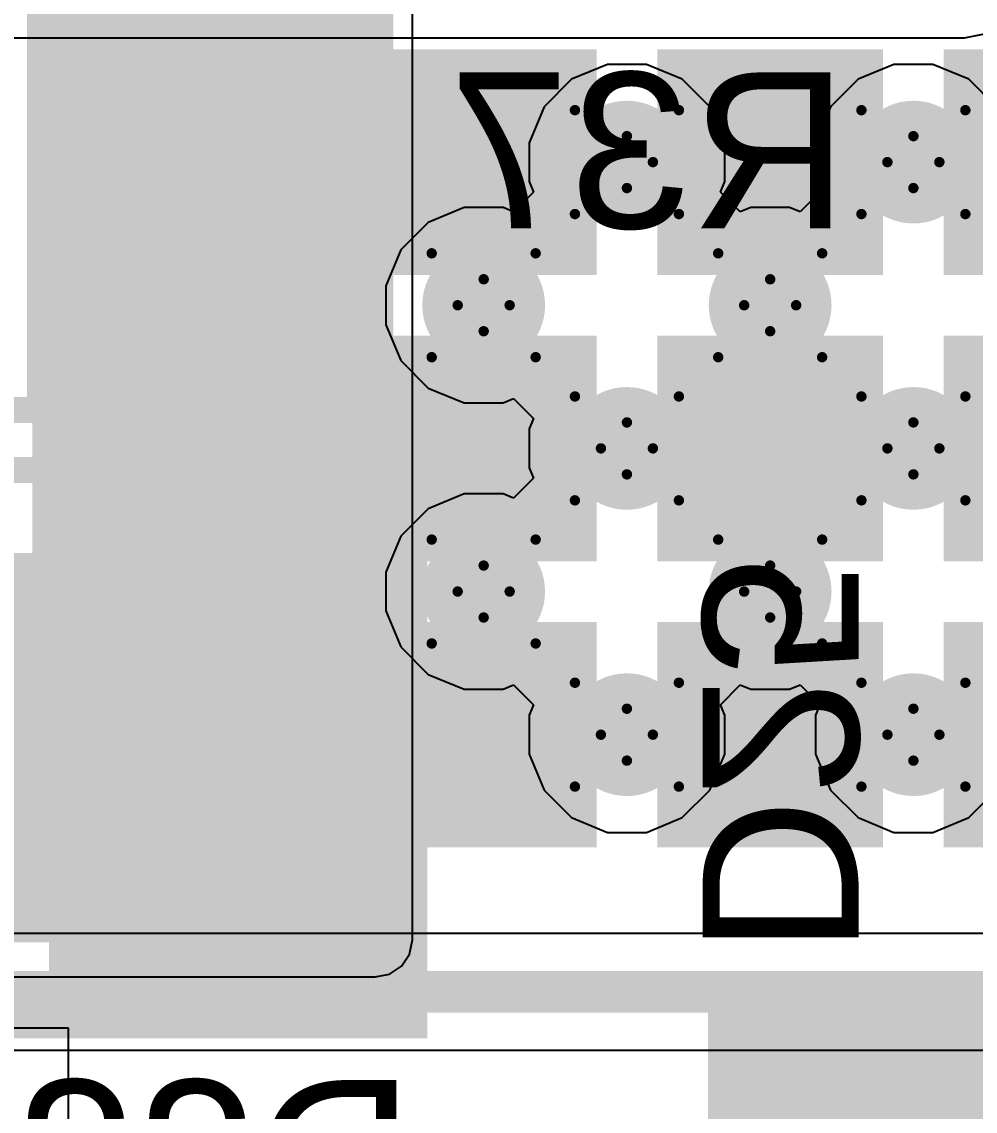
# Model space of a CAD drawing. Header units: inches. Extents: x -6 to 430, y 0 to 90.
# Drawn here: x 17.6 to 22.26, y 20.44 to 25.77 of the extents above; entities that cross this region are included whole.
import ezdxf

# ---------------------------------------------------------------- set-up
doc = ezdxf.new("R2010")
doc.units = ezdxf.units.IN
for name, color, linetype in [('Bottom Layer', 5, 'Continuous'), ('Bottom Overlay', 54, 'Continuous'), ('Bottom Paste', 16, 'Continuous'), ('Bottom Solder', 6, 'Continuous'), ('Drill Drawing', 1, 'Continuous'), ('Layer 1', 16, 'Continuous'), ('Layer 2', 76, 'Continuous'), ('Multi-Layer', 9, 'Continuous'), ('Pad Holes', 156, 'Continuous'), ('Top Layer', 1, 'Continuous'), ('Top Paste', 8, 'Continuous'), ('Top Solder', 216, 'Continuous')]:
    doc.layers.add(name, color=color, linetype=linetype)
doc.styles.add('Arial', font='', dxfattribs={"height": 0.2})
doc.styles.get('Arial').set_extended_font_data('Arial')

msp = doc.modelspace()

# ---------------------------------------------------------------- hatches: boundary and pattern name
at = {"layer": 'Bottom Layer'}
for points in [[(17.6498, 22.0644), (19.3262, 22.0644), (19.3262, 26.103), (17.6498, 26.103)], [(19.25, 23.9694), (17.726, 23.9694), (17.726, 25.7474), (19.25, 25.7474)], [(15.7448, 21.277), (19.3262, 21.277), (19.3262, 23.055), (15.7448, 23.055)], [(18.3852, 21.3668), (15.8852, 21.3668), (15.8852, 23.0668), (18.3852, 23.0668)]]:
    msp.add_hatch(color=5, dxfattribs=at).paths.add_polyline_path(points)
h = msp.add_hatch(color=5, dxfattribs=at)
edge = h.paths.add_edge_path()
edge.add_arc((20.556, 25.0802), 0.3, 0, 360)
h = msp.add_hatch(color=5, dxfattribs=at)
edge = h.paths.add_edge_path()
edge.add_arc((21.956, 25.0802), 0.3, 0, 360)
h = msp.add_hatch(color=5, dxfattribs=at)
edge = h.paths.add_edge_path()
edge.add_arc((19.856, 24.3802), 0.3, 0, 360)
h = msp.add_hatch(color=5, dxfattribs=at)
edge = h.paths.add_edge_path()
edge.add_arc((21.256, 24.3802), 0.3, 0, 360)
h = msp.add_hatch(color=5, dxfattribs=at)
edge = h.paths.add_edge_path()
edge.add_arc((20.556, 23.6802), 0.3, 0, 360)
h = msp.add_hatch(color=5, dxfattribs=at)
edge = h.paths.add_edge_path()
edge.add_arc((21.956, 23.6802), 0.3, 0, 360)
h = msp.add_hatch(color=5, dxfattribs=at)
edge = h.paths.add_edge_path()
edge.add_arc((19.856, 22.9802), 0.3, 0, 360)
h = msp.add_hatch(color=5, dxfattribs=at)
edge = h.paths.add_edge_path()
edge.add_arc((21.256, 22.9802), 0.3, 0, 360)
h = msp.add_hatch(color=5, dxfattribs=at)
edge = h.paths.add_edge_path()
edge.add_arc((20.556, 22.2802), 0.3, 0, 360)
h = msp.add_hatch(color=5, dxfattribs=at)
edge = h.paths.add_edge_path()
edge.add_arc((21.956, 22.2802), 0.3, 0, 360)
at = {"layer": 'Bottom Overlay'}
for points in [[(18.4352, 23.6387), (17.7312, 23.6387), (17.7312, 23.1408), (18.4352, 23.1408)], [(19.5802, 23.6387), (18.4132, 23.6387), (18.4132, 20.7951), (19.5802, 20.7951)], [(18.4352, 21.2928), (17.7312, 21.2928), (17.7312, 20.7949), (18.4352, 20.7949)], [(20.9523, 21.0296), (20.9523, 19.8626), (23.7959, 19.8626), (23.7959, 21.0296)]]:
    msp.add_hatch(color=54, dxfattribs=at).paths.add_polyline_path(points)
at = {"layer": 'Bottom Paste'}
for points in [[(19.25, 23.9694), (17.726, 23.9694), (17.726, 25.7474), (19.25, 25.7474)], [(18.3852, 21.3668), (15.8852, 21.3668), (15.8852, 23.0668), (18.3852, 23.0668)]]:
    msp.add_hatch(color=16, dxfattribs=at).paths.add_polyline_path(points)
at = {"layer": 'Bottom Solder'}
for points in [[(19.3516, 23.8678), (17.6244, 23.8678), (17.6244, 25.849), (19.3516, 25.849)], [(18.4868, 21.2652), (15.7836, 21.2652), (15.7836, 23.1684), (18.4868, 23.1684)]]:
    msp.add_hatch(color=6, dxfattribs=at).paths.add_polyline_path(points)
at = {"layer": 'Layer 1'}
h = msp.add_hatch(color=16, dxfattribs=at)
edge = h.paths.add_edge_path()
edge.add_arc((20.556, 25.0802), 0.3, 0, 360)
h = msp.add_hatch(color=16, dxfattribs=at)
edge = h.paths.add_edge_path()
edge.add_arc((21.956, 25.0802), 0.3, 0, 360)
h = msp.add_hatch(color=16, dxfattribs=at)
edge = h.paths.add_edge_path()
edge.add_arc((19.856, 24.3802), 0.3, 0, 360)
h = msp.add_hatch(color=16, dxfattribs=at)
edge = h.paths.add_edge_path()
edge.add_arc((21.256, 24.3802), 0.3, 0, 360)
h = msp.add_hatch(color=16, dxfattribs=at)
edge = h.paths.add_edge_path()
edge.add_arc((20.556, 23.6802), 0.3, 0, 360)
h = msp.add_hatch(color=16, dxfattribs=at)
edge = h.paths.add_edge_path()
edge.add_arc((21.956, 23.6802), 0.3, 0, 360)
h = msp.add_hatch(color=16, dxfattribs=at)
edge = h.paths.add_edge_path()
edge.add_arc((19.856, 22.9802), 0.3, 0, 360)
h = msp.add_hatch(color=16, dxfattribs=at)
edge = h.paths.add_edge_path()
edge.add_arc((21.256, 22.9802), 0.3, 0, 360)
h = msp.add_hatch(color=16, dxfattribs=at)
edge = h.paths.add_edge_path()
edge.add_arc((20.556, 22.2802), 0.3, 0, 360)
h = msp.add_hatch(color=16, dxfattribs=at)
edge = h.paths.add_edge_path()
edge.add_arc((21.956, 22.2802), 0.3, 0, 360)
at = {"layer": 'Layer 2'}
h = msp.add_hatch(color=76, dxfattribs=at)
edge = h.paths.add_edge_path()
edge.add_arc((20.556, 25.0802), 0.3, 0, 360)
h = msp.add_hatch(color=76, dxfattribs=at)
edge = h.paths.add_edge_path()
edge.add_arc((21.956, 25.0802), 0.3, 0, 360)
h = msp.add_hatch(color=76, dxfattribs=at)
edge = h.paths.add_edge_path()
edge.add_arc((19.856, 24.3802), 0.3, 0, 360)
h = msp.add_hatch(color=76, dxfattribs=at)
edge = h.paths.add_edge_path()
edge.add_arc((21.256, 24.3802), 0.3, 0, 360)
h = msp.add_hatch(color=76, dxfattribs=at)
edge = h.paths.add_edge_path()
edge.add_arc((20.556, 23.6802), 0.3, 0, 360)
h = msp.add_hatch(color=76, dxfattribs=at)
edge = h.paths.add_edge_path()
edge.add_arc((21.956, 23.6802), 0.3, 0, 360)
h = msp.add_hatch(color=76, dxfattribs=at)
edge = h.paths.add_edge_path()
edge.add_arc((19.856, 22.9802), 0.3, 0, 360)
h = msp.add_hatch(color=76, dxfattribs=at)
edge = h.paths.add_edge_path()
edge.add_arc((21.256, 22.9802), 0.3, 0, 360)
h = msp.add_hatch(color=76, dxfattribs=at)
edge = h.paths.add_edge_path()
edge.add_arc((20.556, 22.2802), 0.3, 0, 360)
h = msp.add_hatch(color=76, dxfattribs=at)
edge = h.paths.add_edge_path()
edge.add_arc((21.956, 22.2802), 0.3, 0, 360)
at = {"layer": 'Multi-Layer'}
h = msp.add_hatch(color=9, dxfattribs=at)
edge = h.paths.add_edge_path()
edge.add_arc((20.556, 25.0802), 0.3, 0, 360)
h = msp.add_hatch(color=9, dxfattribs=at)
edge = h.paths.add_edge_path()
edge.add_arc((21.956, 25.0802), 0.3, 0, 360)
h = msp.add_hatch(color=9, dxfattribs=at)
edge = h.paths.add_edge_path()
edge.add_arc((19.856, 24.3802), 0.3, 0, 360)
h = msp.add_hatch(color=9, dxfattribs=at)
edge = h.paths.add_edge_path()
edge.add_arc((21.256, 24.3802), 0.3, 0, 360)
h = msp.add_hatch(color=9, dxfattribs=at)
edge = h.paths.add_edge_path()
edge.add_arc((20.556, 23.6802), 0.3, 0, 360)
h = msp.add_hatch(color=9, dxfattribs=at)
edge = h.paths.add_edge_path()
edge.add_arc((21.956, 23.6802), 0.3, 0, 360)
h = msp.add_hatch(color=9, dxfattribs=at)
edge = h.paths.add_edge_path()
edge.add_arc((19.856, 22.9802), 0.3, 0, 360)
h = msp.add_hatch(color=9, dxfattribs=at)
edge = h.paths.add_edge_path()
edge.add_arc((21.256, 22.9802), 0.3, 0, 360)
h = msp.add_hatch(color=9, dxfattribs=at)
edge = h.paths.add_edge_path()
edge.add_arc((20.556, 22.2802), 0.3, 0, 360)
h = msp.add_hatch(color=9, dxfattribs=at)
edge = h.paths.add_edge_path()
edge.add_arc((21.956, 22.2802), 0.3, 0, 360)
at = {"layer": 'Pad Holes'}
h = msp.add_hatch(color=7, dxfattribs=at)
edge = h.paths.add_edge_path()
edge.add_arc((20.556, 25.0802), 0.15, 0, 360)
h = msp.add_hatch(color=7, dxfattribs=at)
edge = h.paths.add_edge_path()
edge.add_arc((21.956, 25.0802), 0.15, 0, 360)
h = msp.add_hatch(color=7, dxfattribs=at)
edge = h.paths.add_edge_path()
edge.add_arc((19.856, 24.3802), 0.15, 0, 360)
h = msp.add_hatch(color=7, dxfattribs=at)
edge = h.paths.add_edge_path()
edge.add_arc((21.256, 24.3802), 0.15, 0, 360)
h = msp.add_hatch(color=7, dxfattribs=at)
edge = h.paths.add_edge_path()
edge.add_arc((20.556, 23.6802), 0.15, 0, 360)
h = msp.add_hatch(color=7, dxfattribs=at)
edge = h.paths.add_edge_path()
edge.add_arc((21.956, 23.6802), 0.15, 0, 360)
h = msp.add_hatch(color=7, dxfattribs=at)
edge = h.paths.add_edge_path()
edge.add_arc((19.856, 22.9802), 0.15, 0, 360)
h = msp.add_hatch(color=7, dxfattribs=at)
edge = h.paths.add_edge_path()
edge.add_arc((21.256, 22.9802), 0.15, 0, 360)
h = msp.add_hatch(color=7, dxfattribs=at)
edge = h.paths.add_edge_path()
edge.add_arc((20.556, 22.2802), 0.15, 0, 360)
h = msp.add_hatch(color=7, dxfattribs=at)
edge = h.paths.add_edge_path()
edge.add_arc((21.956, 22.2802), 0.15, 0, 360)
at = {"layer": 'Top Layer'}
for points in [[(19.406, 24.6302), (19.406, 25.5302), (20.306, 25.5302), (20.306, 24.6302)], [(20.806, 24.6302), (20.806, 25.5302), (21.706, 25.5302), (21.706, 24.6302)], [(22.206, 24.6302), (22.206, 25.5302), (23.106, 25.5302), (23.106, 24.6302)], [(19.406, 23.2302), (19.406, 24.1302), (20.306, 24.1302), (20.306, 23.2302)], [(20.806, 23.2302), (20.806, 24.1302), (21.706, 24.1302), (21.706, 23.2302)], [(22.206, 23.2302), (22.206, 24.1302), (23.106, 24.1302), (23.106, 23.2302)], [(19.406, 21.8302), (19.406, 22.7302), (20.306, 22.7302), (20.306, 21.8302)], [(20.806, 21.8302), (20.806, 22.7302), (21.706, 22.7302), (21.706, 21.8302)], [(22.206, 21.8302), (22.206, 22.7302), (23.106, 22.7302), (23.106, 21.8302)]]:
    msp.add_hatch(color=1, dxfattribs=at).paths.add_polyline_path(points)
h = msp.add_hatch(color=1, dxfattribs=at)
edge = h.paths.add_edge_path()
edge.add_arc((20.556, 25.0802), 0.3, 0, 360)
h = msp.add_hatch(color=1, dxfattribs=at)
edge = h.paths.add_edge_path()
edge.add_arc((21.956, 25.0802), 0.3, 0, 360)
h = msp.add_hatch(color=1, dxfattribs=at)
edge = h.paths.add_edge_path()
edge.add_arc((19.856, 24.3802), 0.3, 0, 360)
h = msp.add_hatch(color=1, dxfattribs=at)
edge = h.paths.add_edge_path()
edge.add_arc((21.256, 24.3802), 0.3, 0, 360)
h = msp.add_hatch(color=1, dxfattribs=at)
edge = h.paths.add_edge_path()
edge.add_arc((20.556, 23.6802), 0.3, 0, 360)
h = msp.add_hatch(color=1, dxfattribs=at)
edge = h.paths.add_edge_path()
edge.add_arc((21.956, 23.6802), 0.3, 0, 360)
h = msp.add_hatch(color=1, dxfattribs=at)
edge = h.paths.add_edge_path()
edge.add_arc((19.856, 22.9802), 0.3, 0, 360)
h = msp.add_hatch(color=1, dxfattribs=at)
edge = h.paths.add_edge_path()
edge.add_arc((21.256, 22.9802), 0.3, 0, 360)
h = msp.add_hatch(color=1, dxfattribs=at)
edge = h.paths.add_edge_path()
edge.add_arc((20.556, 22.2802), 0.3, 0, 360)
h = msp.add_hatch(color=1, dxfattribs=at)
edge = h.paths.add_edge_path()
edge.add_arc((21.956, 22.2802), 0.3, 0, 360)
at = {"layer": 'Top Paste'}
for points in [[(19.406, 24.6302), (19.406, 25.5302), (20.306, 25.5302), (20.306, 24.6302)], [(20.806, 24.6302), (20.806, 25.5302), (21.706, 25.5302), (21.706, 24.6302)], [(22.206, 24.6302), (22.206, 25.5302), (23.106, 25.5302), (23.106, 24.6302)], [(19.406, 23.2302), (19.406, 24.1302), (20.306, 24.1302), (20.306, 23.2302)], [(20.806, 23.2302), (20.806, 24.1302), (21.706, 24.1302), (21.706, 23.2302)], [(22.206, 23.2302), (22.206, 24.1302), (23.106, 24.1302), (23.106, 23.2302)], [(19.406, 21.8302), (19.406, 22.7302), (20.306, 22.7302), (20.306, 21.8302)], [(20.806, 21.8302), (20.806, 22.7302), (21.706, 22.7302), (21.706, 21.8302)], [(22.206, 21.8302), (22.206, 22.7302), (23.106, 22.7302), (23.106, 21.8302)]]:
    msp.add_hatch(color=8, dxfattribs=at).paths.add_polyline_path(points)
at = {"layer": 'Top Solder'}
for points in [[(19.3044, 24.5286), (19.3044, 25.6318), (20.4076, 25.6318), (20.4076, 24.5286)], [(20.7044, 24.5286), (20.7044, 25.6318), (21.8076, 25.6318), (21.8076, 24.5286)], [(22.1044, 24.5286), (22.1044, 25.6318), (23.2076, 25.6318), (23.2076, 24.5286)], [(19.3044, 23.1286), (19.3044, 24.2318), (20.4076, 24.2318), (20.4076, 23.1286)], [(20.7044, 23.1286), (20.7044, 24.2318), (21.8076, 24.2318), (21.8076, 23.1286)], [(22.1044, 23.1286), (22.1044, 24.2318), (23.2076, 24.2318), (23.2076, 23.1286)], [(19.3044, 21.7286), (19.3044, 22.8318), (20.4076, 22.8318), (20.4076, 21.7286)], [(20.7044, 21.7286), (20.7044, 22.8318), (21.8076, 22.8318), (21.8076, 21.7286)], [(22.1044, 21.7286), (22.1044, 22.8318), (23.2076, 22.8318), (23.2076, 21.7286)]]:
    msp.add_hatch(color=216, dxfattribs=at).paths.add_polyline_path(points)

# ---------------------------------------------------------------- linework, layer by layer
at = {"layer": 'Bottom Layer'}
for p, q in [((19.5075, 23.055), (19.5075, 26.103)), ((19.5075, 21.277), (19.5075, 23.055)), ((19.4937, 21.2076), (19.5075, 21.277)), ((19.4544, 21.1488), (19.4937, 21.2076)), ((19.3262, 21.0957), (19.3956, 21.1095)), ((19.3956, 21.1095), (19.4544, 21.1488)), ((15.7448, 21.0957), (19.3262, 21.0957))]:
    msp.add_line(p, q, dxfattribs=at)
msp.add_lwpolyline([(17.98, 26.0268, 0.2032, 0.2032, 0), (18.5388, 25.468, 0.2032, 0.2032, 0)], format="xyseb", dxfattribs=at)
msp.add_lwpolyline([(18.488, 25.468, 0.1016, 0.1016, 1), (18.5896, 25.468, 0.1016, 0.1016, 1)], format="xyseb", close=True, dxfattribs=at)
at = {"layer": 'Bottom Overlay'}
for points in [[(19.3516, 23.8678, 0.127, 0.127, 0), (19.3516, 25.849, 0.127, 0.127, 0)], [(15.0844, 23.8678, 0.127, 0.127, 0), (19.3516, 23.8678, 0.127, 0.127, 0)], [(13.074, 23.5745, 0.127, 0.127, 0), (17.7933, 23.5745, 0.127, 0.127, 0)], [(13.074, 20.8591, 0.127, 0.127, 0), (17.7933, 20.8591, 0.127, 0.127, 0)]]:
    msp.add_lwpolyline(points, format="xyseb", dxfattribs=at)
for points in [[(19.3198, 23.8678, 0.0635, 0.0635, 1), (19.3833, 23.8678, 0.0635, 0.0635, 1)], [(19.3198, 23.8678, 0.0635, 0.0635, 1), (19.3833, 23.8678, 0.0635, 0.0635, 1)], [(17.7616, 23.5745, 0.0635, 0.0635, 1), (17.8251, 23.5745, 0.0635, 0.0635, 1)], [(17.7616, 20.8591, 0.0635, 0.0635, 1), (17.8251, 20.8591, 0.0635, 0.0635, 1)]]:
    msp.add_lwpolyline(points, format="xyseb", close=True, dxfattribs=at)
at = {"layer": 'Drill Drawing'}
for points in [[(20.302, 25.3342, 0.0508, 0.0508, 0), (20.556, 25.2072, 0.0508, 0.0508, 0)], [(20.302, 25.3342, 0.0508, 0.0508, 0), (20.429, 25.0802, 0.0508, 0.0508, 0)], [(20.556, 25.2072, 0.0508, 0.0508, 0), (20.81, 25.3342, 0.0508, 0.0508, 0)], [(20.683, 25.0802, 0.0508, 0.0508, 0), (20.81, 25.3342, 0.0508, 0.0508, 0)], [(21.702, 25.3342, 0.0508, 0.0508, 0), (21.956, 25.2072, 0.0508, 0.0508, 0)], [(21.702, 25.3342, 0.0508, 0.0508, 0), (21.829, 25.0802, 0.0508, 0.0508, 0)], [(21.956, 25.2072, 0.0508, 0.0508, 0), (22.21, 25.3342, 0.0508, 0.0508, 0)], [(22.083, 25.0802, 0.0508, 0.0508, 0), (22.21, 25.3342, 0.0508, 0.0508, 0)], [(20.302, 24.8262, 0.0508, 0.0508, 0), (20.429, 25.0802, 0.0508, 0.0508, 0)], [(20.683, 25.0802, 0.0508, 0.0508, 0), (20.81, 24.8262, 0.0508, 0.0508, 0)], [(21.702, 24.8262, 0.0508, 0.0508, 0), (21.829, 25.0802, 0.0508, 0.0508, 0)], [(22.083, 25.0802, 0.0508, 0.0508, 0), (22.21, 24.8262, 0.0508, 0.0508, 0)], [(20.302, 24.8262, 0.0508, 0.0508, 0), (20.556, 24.9532, 0.0508, 0.0508, 0)], [(20.556, 24.9532, 0.0508, 0.0508, 0), (20.81, 24.8262, 0.0508, 0.0508, 0)], [(21.702, 24.8262, 0.0508, 0.0508, 0), (21.956, 24.9532, 0.0508, 0.0508, 0)], [(21.956, 24.9532, 0.0508, 0.0508, 0), (22.21, 24.8262, 0.0508, 0.0508, 0)], [(19.602, 24.6342, 0.0508, 0.0508, 0), (19.856, 24.5072, 0.0508, 0.0508, 0)], [(19.602, 24.6342, 0.0508, 0.0508, 0), (19.729, 24.3802, 0.0508, 0.0508, 0)], [(19.856, 24.5072, 0.0508, 0.0508, 0), (20.11, 24.6342, 0.0508, 0.0508, 0)], [(19.983, 24.3802, 0.0508, 0.0508, 0), (20.11, 24.6342, 0.0508, 0.0508, 0)], [(21.002, 24.6342, 0.0508, 0.0508, 0), (21.256, 24.5072, 0.0508, 0.0508, 0)], [(21.002, 24.6342, 0.0508, 0.0508, 0), (21.129, 24.3802, 0.0508, 0.0508, 0)], [(21.256, 24.5072, 0.0508, 0.0508, 0), (21.51, 24.6342, 0.0508, 0.0508, 0)], [(21.383, 24.3802, 0.0508, 0.0508, 0), (21.51, 24.6342, 0.0508, 0.0508, 0)], [(19.602, 24.1262, 0.0508, 0.0508, 0), (19.729, 24.3802, 0.0508, 0.0508, 0)], [(19.983, 24.3802, 0.0508, 0.0508, 0), (20.11, 24.1262, 0.0508, 0.0508, 0)], [(21.002, 24.1262, 0.0508, 0.0508, 0), (21.129, 24.3802, 0.0508, 0.0508, 0)], [(21.383, 24.3802, 0.0508, 0.0508, 0), (21.51, 24.1262, 0.0508, 0.0508, 0)], [(19.602, 24.1262, 0.0508, 0.0508, 0), (19.856, 24.2532, 0.0508, 0.0508, 0)], [(19.856, 24.2532, 0.0508, 0.0508, 0), (20.11, 24.1262, 0.0508, 0.0508, 0)], [(21.002, 24.1262, 0.0508, 0.0508, 0), (21.256, 24.2532, 0.0508, 0.0508, 0)], [(21.256, 24.2532, 0.0508, 0.0508, 0), (21.51, 24.1262, 0.0508, 0.0508, 0)], [(20.302, 23.9342, 0.0508, 0.0508, 0), (20.556, 23.8072, 0.0508, 0.0508, 0)], [(20.302, 23.9342, 0.0508, 0.0508, 0), (20.429, 23.6802, 0.0508, 0.0508, 0)], [(20.556, 23.8072, 0.0508, 0.0508, 0), (20.81, 23.9342, 0.0508, 0.0508, 0)], [(20.683, 23.6802, 0.0508, 0.0508, 0), (20.81, 23.9342, 0.0508, 0.0508, 0)], [(21.702, 23.9342, 0.0508, 0.0508, 0), (21.956, 23.8072, 0.0508, 0.0508, 0)], [(21.702, 23.9342, 0.0508, 0.0508, 0), (21.829, 23.6802, 0.0508, 0.0508, 0)], [(21.956, 23.8072, 0.0508, 0.0508, 0), (22.21, 23.9342, 0.0508, 0.0508, 0)], [(22.083, 23.6802, 0.0508, 0.0508, 0), (22.21, 23.9342, 0.0508, 0.0508, 0)], [(20.302, 23.4262, 0.0508, 0.0508, 0), (20.429, 23.6802, 0.0508, 0.0508, 0)], [(20.683, 23.6802, 0.0508, 0.0508, 0), (20.81, 23.4262, 0.0508, 0.0508, 0)], [(21.702, 23.4262, 0.0508, 0.0508, 0), (21.829, 23.6802, 0.0508, 0.0508, 0)], [(22.083, 23.6802, 0.0508, 0.0508, 0), (22.21, 23.4262, 0.0508, 0.0508, 0)], [(20.302, 23.4262, 0.0508, 0.0508, 0), (20.556, 23.5532, 0.0508, 0.0508, 0)], [(20.556, 23.5532, 0.0508, 0.0508, 0), (20.81, 23.4262, 0.0508, 0.0508, 0)], [(21.702, 23.4262, 0.0508, 0.0508, 0), (21.956, 23.5532, 0.0508, 0.0508, 0)], [(21.956, 23.5532, 0.0508, 0.0508, 0), (22.21, 23.4262, 0.0508, 0.0508, 0)], [(19.602, 23.2342, 0.0508, 0.0508, 0), (19.856, 23.1072, 0.0508, 0.0508, 0)], [(19.602, 23.2342, 0.0508, 0.0508, 0), (19.729, 22.9802, 0.0508, 0.0508, 0)], [(19.856, 23.1072, 0.0508, 0.0508, 0), (20.11, 23.2342, 0.0508, 0.0508, 0)], [(19.983, 22.9802, 0.0508, 0.0508, 0), (20.11, 23.2342, 0.0508, 0.0508, 0)], [(21.002, 23.2342, 0.0508, 0.0508, 0), (21.256, 23.1072, 0.0508, 0.0508, 0)], [(21.002, 23.2342, 0.0508, 0.0508, 0), (21.129, 22.9802, 0.0508, 0.0508, 0)], [(21.256, 23.1072, 0.0508, 0.0508, 0), (21.51, 23.2342, 0.0508, 0.0508, 0)], [(21.383, 22.9802, 0.0508, 0.0508, 0), (21.51, 23.2342, 0.0508, 0.0508, 0)], [(19.602, 22.7262, 0.0508, 0.0508, 0), (19.729, 22.9802, 0.0508, 0.0508, 0)], [(19.983, 22.9802, 0.0508, 0.0508, 0), (20.11, 22.7262, 0.0508, 0.0508, 0)], [(21.002, 22.7262, 0.0508, 0.0508, 0), (21.129, 22.9802, 0.0508, 0.0508, 0)], [(21.383, 22.9802, 0.0508, 0.0508, 0), (21.51, 22.7262, 0.0508, 0.0508, 0)], [(19.602, 22.7262, 0.0508, 0.0508, 0), (19.856, 22.8532, 0.0508, 0.0508, 0)], [(19.856, 22.8532, 0.0508, 0.0508, 0), (20.11, 22.7262, 0.0508, 0.0508, 0)], [(21.002, 22.7262, 0.0508, 0.0508, 0), (21.256, 22.8532, 0.0508, 0.0508, 0)], [(21.256, 22.8532, 0.0508, 0.0508, 0), (21.51, 22.7262, 0.0508, 0.0508, 0)], [(20.302, 22.5342, 0.0508, 0.0508, 0), (20.556, 22.4072, 0.0508, 0.0508, 0)], [(20.302, 22.5342, 0.0508, 0.0508, 0), (20.429, 22.2802, 0.0508, 0.0508, 0)], [(20.556, 22.4072, 0.0508, 0.0508, 0), (20.81, 22.5342, 0.0508, 0.0508, 0)], [(20.683, 22.2802, 0.0508, 0.0508, 0), (20.81, 22.5342, 0.0508, 0.0508, 0)], [(21.702, 22.5342, 0.0508, 0.0508, 0), (21.956, 22.4072, 0.0508, 0.0508, 0)], [(21.702, 22.5342, 0.0508, 0.0508, 0), (21.829, 22.2802, 0.0508, 0.0508, 0)], [(21.956, 22.4072, 0.0508, 0.0508, 0), (22.21, 22.5342, 0.0508, 0.0508, 0)], [(22.083, 22.2802, 0.0508, 0.0508, 0), (22.21, 22.5342, 0.0508, 0.0508, 0)], [(20.302, 22.0262, 0.0508, 0.0508, 0), (20.429, 22.2802, 0.0508, 0.0508, 0)], [(20.683, 22.2802, 0.0508, 0.0508, 0), (20.81, 22.0262, 0.0508, 0.0508, 0)], [(21.702, 22.0262, 0.0508, 0.0508, 0), (21.829, 22.2802, 0.0508, 0.0508, 0)], [(22.083, 22.2802, 0.0508, 0.0508, 0), (22.21, 22.0262, 0.0508, 0.0508, 0)], [(20.302, 22.0262, 0.0508, 0.0508, 0), (20.556, 22.1532, 0.0508, 0.0508, 0)], [(20.556, 22.1532, 0.0508, 0.0508, 0), (20.81, 22.0262, 0.0508, 0.0508, 0)], [(21.702, 22.0262, 0.0508, 0.0508, 0), (21.956, 22.1532, 0.0508, 0.0508, 0)], [(21.956, 22.1532, 0.0508, 0.0508, 0), (22.21, 22.0262, 0.0508, 0.0508, 0)]]:
    msp.add_lwpolyline(points, format="xyseb", dxfattribs=at)
for points in [[(20.2893, 25.3342, 0.0254, 0.0254, 1), (20.3147, 25.3342, 0.0254, 0.0254, 1)], [(20.2893, 25.3342, 0.0254, 0.0254, 1), (20.3147, 25.3342, 0.0254, 0.0254, 1)], [(20.7973, 25.3342, 0.0254, 0.0254, 1), (20.8227, 25.3342, 0.0254, 0.0254, 1)], [(20.7973, 25.3342, 0.0254, 0.0254, 1), (20.8227, 25.3342, 0.0254, 0.0254, 1)], [(21.6893, 25.3342, 0.0254, 0.0254, 1), (21.7147, 25.3342, 0.0254, 0.0254, 1)], [(21.6893, 25.3342, 0.0254, 0.0254, 1), (21.7147, 25.3342, 0.0254, 0.0254, 1)], [(22.1973, 25.3342, 0.0254, 0.0254, 1), (22.2227, 25.3342, 0.0254, 0.0254, 1)], [(22.1973, 25.3342, 0.0254, 0.0254, 1), (22.2227, 25.3342, 0.0254, 0.0254, 1)], [(20.5433, 25.2072, 0.0254, 0.0254, 1), (20.5687, 25.2072, 0.0254, 0.0254, 1)], [(20.5433, 25.2072, 0.0254, 0.0254, 1), (20.5687, 25.2072, 0.0254, 0.0254, 1)], [(21.9433, 25.2072, 0.0254, 0.0254, 1), (21.9687, 25.2072, 0.0254, 0.0254, 1)], [(21.9433, 25.2072, 0.0254, 0.0254, 1), (21.9687, 25.2072, 0.0254, 0.0254, 1)], [(20.4163, 25.0802, 0.0254, 0.0254, 1), (20.4417, 25.0802, 0.0254, 0.0254, 1)], [(20.4163, 25.0802, 0.0254, 0.0254, 1), (20.4417, 25.0802, 0.0254, 0.0254, 1)], [(20.6703, 25.0802, 0.0254, 0.0254, 1), (20.6957, 25.0802, 0.0254, 0.0254, 1)], [(20.6703, 25.0802, 0.0254, 0.0254, 1), (20.6957, 25.0802, 0.0254, 0.0254, 1)], [(21.8163, 25.0802, 0.0254, 0.0254, 1), (21.8417, 25.0802, 0.0254, 0.0254, 1)], [(21.8163, 25.0802, 0.0254, 0.0254, 1), (21.8417, 25.0802, 0.0254, 0.0254, 1)], [(22.0703, 25.0802, 0.0254, 0.0254, 1), (22.0957, 25.0802, 0.0254, 0.0254, 1)], [(22.0703, 25.0802, 0.0254, 0.0254, 1), (22.0957, 25.0802, 0.0254, 0.0254, 1)], [(20.5433, 24.9532, 0.0254, 0.0254, 1), (20.5687, 24.9532, 0.0254, 0.0254, 1)], [(20.5433, 24.9532, 0.0254, 0.0254, 1), (20.5687, 24.9532, 0.0254, 0.0254, 1)], [(21.9433, 24.9532, 0.0254, 0.0254, 1), (21.9687, 24.9532, 0.0254, 0.0254, 1)], [(21.9433, 24.9532, 0.0254, 0.0254, 1), (21.9687, 24.9532, 0.0254, 0.0254, 1)], [(20.2893, 24.8262, 0.0254, 0.0254, 1), (20.3147, 24.8262, 0.0254, 0.0254, 1)], [(20.2893, 24.8262, 0.0254, 0.0254, 1), (20.3147, 24.8262, 0.0254, 0.0254, 1)], [(20.7973, 24.8262, 0.0254, 0.0254, 1), (20.8227, 24.8262, 0.0254, 0.0254, 1)], [(20.7973, 24.8262, 0.0254, 0.0254, 1), (20.8227, 24.8262, 0.0254, 0.0254, 1)], [(21.6893, 24.8262, 0.0254, 0.0254, 1), (21.7147, 24.8262, 0.0254, 0.0254, 1)], [(21.6893, 24.8262, 0.0254, 0.0254, 1), (21.7147, 24.8262, 0.0254, 0.0254, 1)], [(22.1973, 24.8262, 0.0254, 0.0254, 1), (22.2227, 24.8262, 0.0254, 0.0254, 1)], [(22.1973, 24.8262, 0.0254, 0.0254, 1), (22.2227, 24.8262, 0.0254, 0.0254, 1)], [(19.5893, 24.6342, 0.0254, 0.0254, 1), (19.6147, 24.6342, 0.0254, 0.0254, 1)], [(19.5893, 24.6342, 0.0254, 0.0254, 1), (19.6147, 24.6342, 0.0254, 0.0254, 1)], [(20.0973, 24.6342, 0.0254, 0.0254, 1), (20.1227, 24.6342, 0.0254, 0.0254, 1)], [(20.0973, 24.6342, 0.0254, 0.0254, 1), (20.1227, 24.6342, 0.0254, 0.0254, 1)], [(20.9893, 24.6342, 0.0254, 0.0254, 1), (21.0147, 24.6342, 0.0254, 0.0254, 1)], [(20.9893, 24.6342, 0.0254, 0.0254, 1), (21.0147, 24.6342, 0.0254, 0.0254, 1)], [(21.4973, 24.6342, 0.0254, 0.0254, 1), (21.5227, 24.6342, 0.0254, 0.0254, 1)], [(21.4973, 24.6342, 0.0254, 0.0254, 1), (21.5227, 24.6342, 0.0254, 0.0254, 1)], [(19.8433, 24.5072, 0.0254, 0.0254, 1), (19.8687, 24.5072, 0.0254, 0.0254, 1)], [(19.8433, 24.5072, 0.0254, 0.0254, 1), (19.8687, 24.5072, 0.0254, 0.0254, 1)], [(21.2433, 24.5072, 0.0254, 0.0254, 1), (21.2687, 24.5072, 0.0254, 0.0254, 1)], [(21.2433, 24.5072, 0.0254, 0.0254, 1), (21.2687, 24.5072, 0.0254, 0.0254, 1)], [(19.7163, 24.3802, 0.0254, 0.0254, 1), (19.7417, 24.3802, 0.0254, 0.0254, 1)], [(19.7163, 24.3802, 0.0254, 0.0254, 1), (19.7417, 24.3802, 0.0254, 0.0254, 1)], [(19.9703, 24.3802, 0.0254, 0.0254, 1), (19.9957, 24.3802, 0.0254, 0.0254, 1)], [(19.9703, 24.3802, 0.0254, 0.0254, 1), (19.9957, 24.3802, 0.0254, 0.0254, 1)], [(21.1163, 24.3802, 0.0254, 0.0254, 1), (21.1417, 24.3802, 0.0254, 0.0254, 1)], [(21.1163, 24.3802, 0.0254, 0.0254, 1), (21.1417, 24.3802, 0.0254, 0.0254, 1)], [(21.3703, 24.3802, 0.0254, 0.0254, 1), (21.3957, 24.3802, 0.0254, 0.0254, 1)], [(21.3703, 24.3802, 0.0254, 0.0254, 1), (21.3957, 24.3802, 0.0254, 0.0254, 1)], [(19.8433, 24.2532, 0.0254, 0.0254, 1), (19.8687, 24.2532, 0.0254, 0.0254, 1)], [(19.8433, 24.2532, 0.0254, 0.0254, 1), (19.8687, 24.2532, 0.0254, 0.0254, 1)], [(21.2433, 24.2532, 0.0254, 0.0254, 1), (21.2687, 24.2532, 0.0254, 0.0254, 1)], [(21.2433, 24.2532, 0.0254, 0.0254, 1), (21.2687, 24.2532, 0.0254, 0.0254, 1)], [(19.5893, 24.1262, 0.0254, 0.0254, 1), (19.6147, 24.1262, 0.0254, 0.0254, 1)], [(19.5893, 24.1262, 0.0254, 0.0254, 1), (19.6147, 24.1262, 0.0254, 0.0254, 1)], [(20.0973, 24.1262, 0.0254, 0.0254, 1), (20.1227, 24.1262, 0.0254, 0.0254, 1)], [(20.0973, 24.1262, 0.0254, 0.0254, 1), (20.1227, 24.1262, 0.0254, 0.0254, 1)], [(20.9893, 24.1262, 0.0254, 0.0254, 1), (21.0147, 24.1262, 0.0254, 0.0254, 1)], [(20.9893, 24.1262, 0.0254, 0.0254, 1), (21.0147, 24.1262, 0.0254, 0.0254, 1)], [(21.4973, 24.1262, 0.0254, 0.0254, 1), (21.5227, 24.1262, 0.0254, 0.0254, 1)], [(21.4973, 24.1262, 0.0254, 0.0254, 1), (21.5227, 24.1262, 0.0254, 0.0254, 1)], [(20.2893, 23.9342, 0.0254, 0.0254, 1), (20.3147, 23.9342, 0.0254, 0.0254, 1)], [(20.2893, 23.9342, 0.0254, 0.0254, 1), (20.3147, 23.9342, 0.0254, 0.0254, 1)], [(20.7973, 23.9342, 0.0254, 0.0254, 1), (20.8227, 23.9342, 0.0254, 0.0254, 1)], [(20.7973, 23.9342, 0.0254, 0.0254, 1), (20.8227, 23.9342, 0.0254, 0.0254, 1)], [(21.6893, 23.9342, 0.0254, 0.0254, 1), (21.7147, 23.9342, 0.0254, 0.0254, 1)], [(21.6893, 23.9342, 0.0254, 0.0254, 1), (21.7147, 23.9342, 0.0254, 0.0254, 1)], [(22.1973, 23.9342, 0.0254, 0.0254, 1), (22.2227, 23.9342, 0.0254, 0.0254, 1)], [(22.1973, 23.9342, 0.0254, 0.0254, 1), (22.2227, 23.9342, 0.0254, 0.0254, 1)], [(20.5433, 23.8072, 0.0254, 0.0254, 1), (20.5687, 23.8072, 0.0254, 0.0254, 1)], [(20.5433, 23.8072, 0.0254, 0.0254, 1), (20.5687, 23.8072, 0.0254, 0.0254, 1)], [(21.9433, 23.8072, 0.0254, 0.0254, 1), (21.9687, 23.8072, 0.0254, 0.0254, 1)], [(21.9433, 23.8072, 0.0254, 0.0254, 1), (21.9687, 23.8072, 0.0254, 0.0254, 1)], [(20.4163, 23.6802, 0.0254, 0.0254, 1), (20.4417, 23.6802, 0.0254, 0.0254, 1)], [(20.4163, 23.6802, 0.0254, 0.0254, 1), (20.4417, 23.6802, 0.0254, 0.0254, 1)], [(20.6703, 23.6802, 0.0254, 0.0254, 1), (20.6957, 23.6802, 0.0254, 0.0254, 1)], [(20.6703, 23.6802, 0.0254, 0.0254, 1), (20.6957, 23.6802, 0.0254, 0.0254, 1)], [(21.8163, 23.6802, 0.0254, 0.0254, 1), (21.8417, 23.6802, 0.0254, 0.0254, 1)], [(21.8163, 23.6802, 0.0254, 0.0254, 1), (21.8417, 23.6802, 0.0254, 0.0254, 1)], [(22.0703, 23.6802, 0.0254, 0.0254, 1), (22.0957, 23.6802, 0.0254, 0.0254, 1)], [(22.0703, 23.6802, 0.0254, 0.0254, 1), (22.0957, 23.6802, 0.0254, 0.0254, 1)], [(20.5433, 23.5532, 0.0254, 0.0254, 1), (20.5687, 23.5532, 0.0254, 0.0254, 1)], [(20.5433, 23.5532, 0.0254, 0.0254, 1), (20.5687, 23.5532, 0.0254, 0.0254, 1)], [(21.9433, 23.5532, 0.0254, 0.0254, 1), (21.9687, 23.5532, 0.0254, 0.0254, 1)], [(21.9433, 23.5532, 0.0254, 0.0254, 1), (21.9687, 23.5532, 0.0254, 0.0254, 1)], [(20.2893, 23.4262, 0.0254, 0.0254, 1), (20.3147, 23.4262, 0.0254, 0.0254, 1)], [(20.2893, 23.4262, 0.0254, 0.0254, 1), (20.3147, 23.4262, 0.0254, 0.0254, 1)], [(20.7973, 23.4262, 0.0254, 0.0254, 1), (20.8227, 23.4262, 0.0254, 0.0254, 1)], [(20.7973, 23.4262, 0.0254, 0.0254, 1), (20.8227, 23.4262, 0.0254, 0.0254, 1)], [(21.6893, 23.4262, 0.0254, 0.0254, 1), (21.7147, 23.4262, 0.0254, 0.0254, 1)], [(21.6893, 23.4262, 0.0254, 0.0254, 1), (21.7147, 23.4262, 0.0254, 0.0254, 1)], [(22.1973, 23.4262, 0.0254, 0.0254, 1), (22.2227, 23.4262, 0.0254, 0.0254, 1)], [(22.1973, 23.4262, 0.0254, 0.0254, 1), (22.2227, 23.4262, 0.0254, 0.0254, 1)], [(19.5893, 23.2342, 0.0254, 0.0254, 1), (19.6147, 23.2342, 0.0254, 0.0254, 1)], [(19.5893, 23.2342, 0.0254, 0.0254, 1), (19.6147, 23.2342, 0.0254, 0.0254, 1)], [(20.0973, 23.2342, 0.0254, 0.0254, 1), (20.1227, 23.2342, 0.0254, 0.0254, 1)], [(20.0973, 23.2342, 0.0254, 0.0254, 1), (20.1227, 23.2342, 0.0254, 0.0254, 1)], [(20.9893, 23.2342, 0.0254, 0.0254, 1), (21.0147, 23.2342, 0.0254, 0.0254, 1)], [(20.9893, 23.2342, 0.0254, 0.0254, 1), (21.0147, 23.2342, 0.0254, 0.0254, 1)], [(21.4973, 23.2342, 0.0254, 0.0254, 1), (21.5227, 23.2342, 0.0254, 0.0254, 1)], [(21.4973, 23.2342, 0.0254, 0.0254, 1), (21.5227, 23.2342, 0.0254, 0.0254, 1)], [(19.8433, 23.1072, 0.0254, 0.0254, 1), (19.8687, 23.1072, 0.0254, 0.0254, 1)], [(19.8433, 23.1072, 0.0254, 0.0254, 1), (19.8687, 23.1072, 0.0254, 0.0254, 1)], [(21.2433, 23.1072, 0.0254, 0.0254, 1), (21.2687, 23.1072, 0.0254, 0.0254, 1)], [(21.2433, 23.1072, 0.0254, 0.0254, 1), (21.2687, 23.1072, 0.0254, 0.0254, 1)], [(19.7163, 22.9802, 0.0254, 0.0254, 1), (19.7417, 22.9802, 0.0254, 0.0254, 1)], [(19.7163, 22.9802, 0.0254, 0.0254, 1), (19.7417, 22.9802, 0.0254, 0.0254, 1)], [(19.9703, 22.9802, 0.0254, 0.0254, 1), (19.9957, 22.9802, 0.0254, 0.0254, 1)], [(19.9703, 22.9802, 0.0254, 0.0254, 1), (19.9957, 22.9802, 0.0254, 0.0254, 1)], [(21.1163, 22.9802, 0.0254, 0.0254, 1), (21.1417, 22.9802, 0.0254, 0.0254, 1)], [(21.1163, 22.9802, 0.0254, 0.0254, 1), (21.1417, 22.9802, 0.0254, 0.0254, 1)], [(21.3703, 22.9802, 0.0254, 0.0254, 1), (21.3957, 22.9802, 0.0254, 0.0254, 1)], [(21.3703, 22.9802, 0.0254, 0.0254, 1), (21.3957, 22.9802, 0.0254, 0.0254, 1)], [(19.8433, 22.8532, 0.0254, 0.0254, 1), (19.8687, 22.8532, 0.0254, 0.0254, 1)], [(19.8433, 22.8532, 0.0254, 0.0254, 1), (19.8687, 22.8532, 0.0254, 0.0254, 1)], [(21.2433, 22.8532, 0.0254, 0.0254, 1), (21.2687, 22.8532, 0.0254, 0.0254, 1)], [(21.2433, 22.8532, 0.0254, 0.0254, 1), (21.2687, 22.8532, 0.0254, 0.0254, 1)], [(19.5893, 22.7262, 0.0254, 0.0254, 1), (19.6147, 22.7262, 0.0254, 0.0254, 1)], [(19.5893, 22.7262, 0.0254, 0.0254, 1), (19.6147, 22.7262, 0.0254, 0.0254, 1)], [(20.0973, 22.7262, 0.0254, 0.0254, 1), (20.1227, 22.7262, 0.0254, 0.0254, 1)], [(20.0973, 22.7262, 0.0254, 0.0254, 1), (20.1227, 22.7262, 0.0254, 0.0254, 1)], [(20.9893, 22.7262, 0.0254, 0.0254, 1), (21.0147, 22.7262, 0.0254, 0.0254, 1)], [(20.9893, 22.7262, 0.0254, 0.0254, 1), (21.0147, 22.7262, 0.0254, 0.0254, 1)], [(21.4973, 22.7262, 0.0254, 0.0254, 1), (21.5227, 22.7262, 0.0254, 0.0254, 1)], [(21.4973, 22.7262, 0.0254, 0.0254, 1), (21.5227, 22.7262, 0.0254, 0.0254, 1)], [(20.2893, 22.5342, 0.0254, 0.0254, 1), (20.3147, 22.5342, 0.0254, 0.0254, 1)], [(20.2893, 22.5342, 0.0254, 0.0254, 1), (20.3147, 22.5342, 0.0254, 0.0254, 1)], [(20.7973, 22.5342, 0.0254, 0.0254, 1), (20.8227, 22.5342, 0.0254, 0.0254, 1)], [(20.7973, 22.5342, 0.0254, 0.0254, 1), (20.8227, 22.5342, 0.0254, 0.0254, 1)], [(21.6893, 22.5342, 0.0254, 0.0254, 1), (21.7147, 22.5342, 0.0254, 0.0254, 1)], [(21.6893, 22.5342, 0.0254, 0.0254, 1), (21.7147, 22.5342, 0.0254, 0.0254, 1)], [(22.1973, 22.5342, 0.0254, 0.0254, 1), (22.2227, 22.5342, 0.0254, 0.0254, 1)], [(22.1973, 22.5342, 0.0254, 0.0254, 1), (22.2227, 22.5342, 0.0254, 0.0254, 1)], [(20.5433, 22.4072, 0.0254, 0.0254, 1), (20.5687, 22.4072, 0.0254, 0.0254, 1)], [(20.5433, 22.4072, 0.0254, 0.0254, 1), (20.5687, 22.4072, 0.0254, 0.0254, 1)], [(21.9433, 22.4072, 0.0254, 0.0254, 1), (21.9687, 22.4072, 0.0254, 0.0254, 1)], [(21.9433, 22.4072, 0.0254, 0.0254, 1), (21.9687, 22.4072, 0.0254, 0.0254, 1)], [(20.4163, 22.2802, 0.0254, 0.0254, 1), (20.4417, 22.2802, 0.0254, 0.0254, 1)], [(20.4163, 22.2802, 0.0254, 0.0254, 1), (20.4417, 22.2802, 0.0254, 0.0254, 1)], [(20.6703, 22.2802, 0.0254, 0.0254, 1), (20.6957, 22.2802, 0.0254, 0.0254, 1)], [(20.6703, 22.2802, 0.0254, 0.0254, 1), (20.6957, 22.2802, 0.0254, 0.0254, 1)], [(21.8163, 22.2802, 0.0254, 0.0254, 1), (21.8417, 22.2802, 0.0254, 0.0254, 1)], [(21.8163, 22.2802, 0.0254, 0.0254, 1), (21.8417, 22.2802, 0.0254, 0.0254, 1)], [(22.0703, 22.2802, 0.0254, 0.0254, 1), (22.0957, 22.2802, 0.0254, 0.0254, 1)], [(22.0703, 22.2802, 0.0254, 0.0254, 1), (22.0957, 22.2802, 0.0254, 0.0254, 1)], [(20.5433, 22.1532, 0.0254, 0.0254, 1), (20.5687, 22.1532, 0.0254, 0.0254, 1)], [(20.5433, 22.1532, 0.0254, 0.0254, 1), (20.5687, 22.1532, 0.0254, 0.0254, 1)], [(21.9433, 22.1532, 0.0254, 0.0254, 1), (21.9687, 22.1532, 0.0254, 0.0254, 1)], [(21.9433, 22.1532, 0.0254, 0.0254, 1), (21.9687, 22.1532, 0.0254, 0.0254, 1)], [(20.2893, 22.0262, 0.0254, 0.0254, 1), (20.3147, 22.0262, 0.0254, 0.0254, 1)], [(20.2893, 22.0262, 0.0254, 0.0254, 1), (20.3147, 22.0262, 0.0254, 0.0254, 1)], [(20.7973, 22.0262, 0.0254, 0.0254, 1), (20.8227, 22.0262, 0.0254, 0.0254, 1)], [(20.7973, 22.0262, 0.0254, 0.0254, 1), (20.8227, 22.0262, 0.0254, 0.0254, 1)], [(21.6893, 22.0262, 0.0254, 0.0254, 1), (21.7147, 22.0262, 0.0254, 0.0254, 1)], [(21.6893, 22.0262, 0.0254, 0.0254, 1), (21.7147, 22.0262, 0.0254, 0.0254, 1)], [(22.1973, 22.0262, 0.0254, 0.0254, 1), (22.2227, 22.0262, 0.0254, 0.0254, 1)], [(22.1973, 22.0262, 0.0254, 0.0254, 1), (22.2227, 22.0262, 0.0254, 0.0254, 1)]]:
    msp.add_lwpolyline(points, format="xyseb", close=True, dxfattribs=at)
at = {"layer": 'Layer 1'}
for p, q in [((15.2354, 25.6876), (22.206, 25.6876)), ((22.206, 25.6876), (22.3844, 25.7231))]:
    msp.add_line(p, q, dxfattribs=at)
at = {"layer": 'Layer 2'}
for p, q in [((20.461, 25.558), (20.2853, 25.4853)), ((20.651, 25.558), (20.461, 25.558)), ((20.8267, 25.4853), (20.651, 25.558)), ((21.861, 25.558), (21.6853, 25.4853)), ((22.051, 25.558), (21.861, 25.558)), ((22.2267, 25.4853), (22.051, 25.558)), ((20.2853, 25.4853), (20.1509, 25.3509)), ((20.9611, 25.3509), (20.8267, 25.4853)), ((21.6853, 25.4853), (21.5509, 25.3509)), ((22.3611, 25.3509), (22.2267, 25.4853)), ((20.1509, 25.3509), (20.0782, 25.1752)), ((21.0338, 25.1752), (20.9611, 25.3509)), ((21.5509, 25.3509), (21.4782, 25.1752)), ((20.0782, 25.1752), (20.0782, 24.9852)), ((21.0338, 24.9852), (21.0338, 25.1752)), ((21.4782, 25.1752), (21.4782, 24.9852)), ((20.0994, 24.934), (20.0022, 24.8368)), ((20.0782, 24.9852), (20.0994, 24.934)), ((21.0126, 24.934), (21.0338, 24.9852)), ((21.1098, 24.8368), (21.0126, 24.934)), ((21.4994, 24.934), (21.4022, 24.8368)), ((21.4782, 24.9852), (21.4994, 24.934)), ((19.761, 24.858), (19.5853, 24.7853)), ((19.951, 24.858), (19.761, 24.858)), ((20.0022, 24.8368), (19.951, 24.858)), ((21.161, 24.858), (21.1098, 24.8368)), ((21.351, 24.858), (21.161, 24.858)), ((21.4022, 24.8368), (21.351, 24.858)), ((19.5853, 24.7853), (19.4509, 24.6509)), ((19.4509, 24.6509), (19.3782, 24.4752)), ((19.3782, 24.4752), (19.3782, 24.2852)), ((19.3782, 24.2852), (19.4509, 24.1095)), ((19.4509, 24.1095), (19.5853, 23.9751)), ((19.5853, 23.9751), (19.761, 23.9024)), ((19.951, 23.9024), (20.0022, 23.9236)), ((20.0022, 23.9236), (20.0994, 23.8264)), ((19.761, 23.9024), (19.951, 23.9024)), ((20.0994, 23.8264), (20.0782, 23.7752)), ((20.0782, 23.7752), (20.0782, 23.5852)), ((20.0782, 23.5852), (20.0994, 23.534)), ((20.0994, 23.534), (20.0022, 23.4368)), ((19.761, 23.458), (19.5853, 23.3853)), ((19.951, 23.458), (19.761, 23.458)), ((20.0022, 23.4368), (19.951, 23.458)), ((19.5853, 23.3853), (19.4509, 23.2509)), ((19.4509, 23.2509), (19.3782, 23.0752)), ((19.3782, 23.0752), (19.3782, 22.8852)), ((19.3782, 22.8852), (19.4509, 22.7095)), ((19.4509, 22.7095), (19.5853, 22.5751)), ((19.5853, 22.5751), (19.761, 22.5024)), ((19.761, 22.5024), (19.951, 22.5024)), ((19.951, 22.5024), (20.0022, 22.5236)), ((20.0022, 22.5236), (20.0994, 22.4264)), ((21.0126, 22.4264), (21.1098, 22.5236)), ((21.1098, 22.5236), (21.161, 22.5024)), ((21.161, 22.5024), (21.351, 22.5024)), ((21.351, 22.5024), (21.4022, 22.5236)), ((21.4022, 22.5236), (21.4994, 22.4264)), ((20.0994, 22.4264), (20.0782, 22.3752)), ((21.0338, 22.3752), (21.0126, 22.4264)), ((21.4994, 22.4264), (21.4782, 22.3752)), ((20.0782, 22.3752), (20.0782, 22.1852)), ((21.0338, 22.1852), (21.0338, 22.3752)), ((21.4782, 22.3752), (21.4782, 22.1852)), ((20.0782, 22.1852), (20.1509, 22.0095)), ((20.9611, 22.0095), (21.0338, 22.1852)), ((21.4782, 22.1852), (21.5509, 22.0095)), ((20.1509, 22.0095), (20.2853, 21.8751)), ((20.8267, 21.8751), (20.9611, 22.0095)), ((21.5509, 22.0095), (21.6853, 21.8751)), ((22.2267, 21.8751), (22.3611, 22.0095)), ((20.2853, 21.8751), (20.461, 21.8024)), ((20.651, 21.8024), (20.8267, 21.8751)), ((21.6853, 21.8751), (21.861, 21.8024)), ((22.051, 21.8024), (22.2267, 21.8751)), ((20.461, 21.8024), (20.651, 21.8024)), ((21.861, 21.8024), (22.051, 21.8024)), ((17.8276, 20.8452), (16.4017, 20.8452)), ((17.8276, 19.4193), (17.8276, 20.8452))]:
    msp.add_line(p, q, dxfattribs=at)
at = {"layer": 'Top Layer'}
for p, q in [((24.0408, 21.3079), (13.145, 21.3079)), ((13.027, 20.7381), (24.0408, 20.7381))]:
    msp.add_line(p, q, dxfattribs=at)
msp.add_lwpolyline([(13.027, 21.023, 0.2032, 0.2032, 0), (24.4316, 21.023, 0.2032, 0.2032, 0)], format="xyseb", dxfattribs=at)

# ---------------------------------------------------------------- texts
at = {"layer": 'Bottom Overlay', "style": 'Arial', "text_generation_flag": 2}
for s, p in [('R37', (21.6373, 24.7569)), ('D22', (19.5164, 19.8293))]:
    msp.add_text(s, height=0.762, dxfattribs=at).set_placement(p)
msp.add_text('D25', height=0.762, rotation=270, dxfattribs=at).set_placement((20.9265, 21.2011))

doc.saveas('drawing.dxf')
